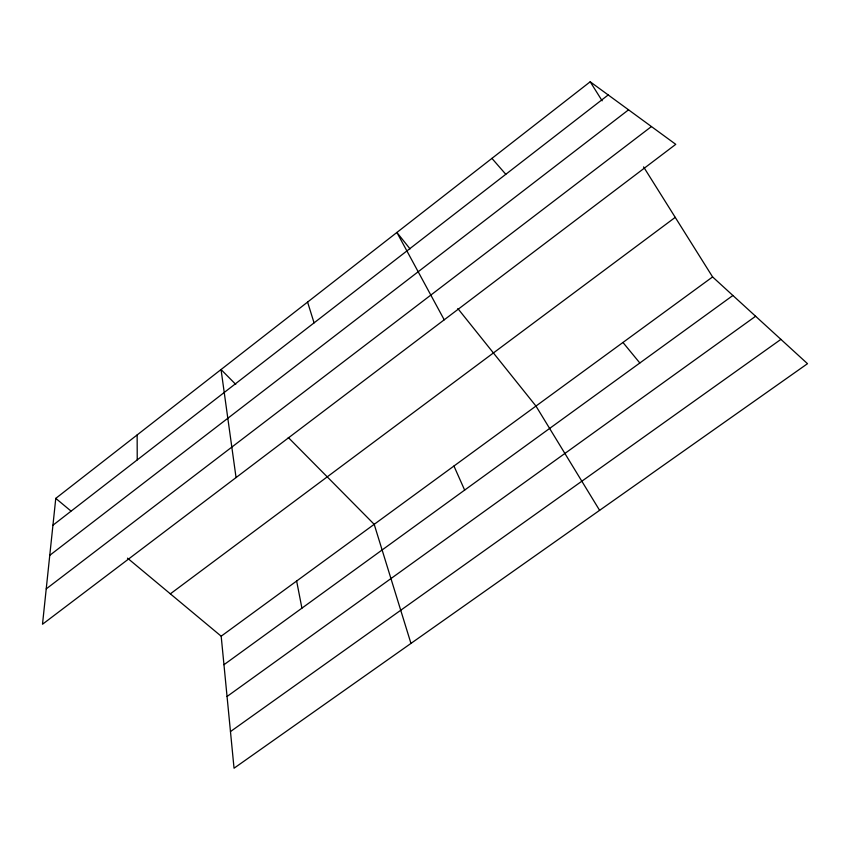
<?xml version="1.0" encoding="UTF-8"?>
<svg xmlns="http://www.w3.org/2000/svg" width="850" height="850" viewBox="0 0 850 850"><rect width="100%" height="100%" fill="white"/><g stroke="black" fill="none" stroke-linecap="round" stroke-linejoin="round"><path stroke-width="1.27" d="M55.771 498.376L42.5 624.251L675.761 144.341L590.197 81.781L55.771 498.376L70.89 510.978M52.934 525.226L608.207 94.945M49.768 555.326L628.554 109.82M46.229 588.891L651.44 126.554M170.351 593.842L675.24 217.366M221.181 636.193L712.597 276.93L807.5 363.683L234.037 768.219L221.181 636.193L127.5 558.142M223.954 664.721L732.891 295.481M227.046 696.479L755.618 316.253M230.467 731.574L780.906 339.373M235.758 384.402L221.042 369.538L236.056 477.562M288.277 437.484L374.202 524.333L410.964 643.418M491.927 158.387L505.803 174.303M622.965 342.465L639.838 362.993M410.051 248.901L396.886 232.464L444.221 319.812M457.831 308.539L535.967 406.066L599.611 510.34M590.197 81.781L602.14 100.81M643.588 166.908L712.597 276.93M453.942 466.034L464.652 490.099M307.583 302.079L314.075 322.873M296.639 581.028L301.92 608.164M137.148 434.934L137.232 459.903"/></g></svg>
